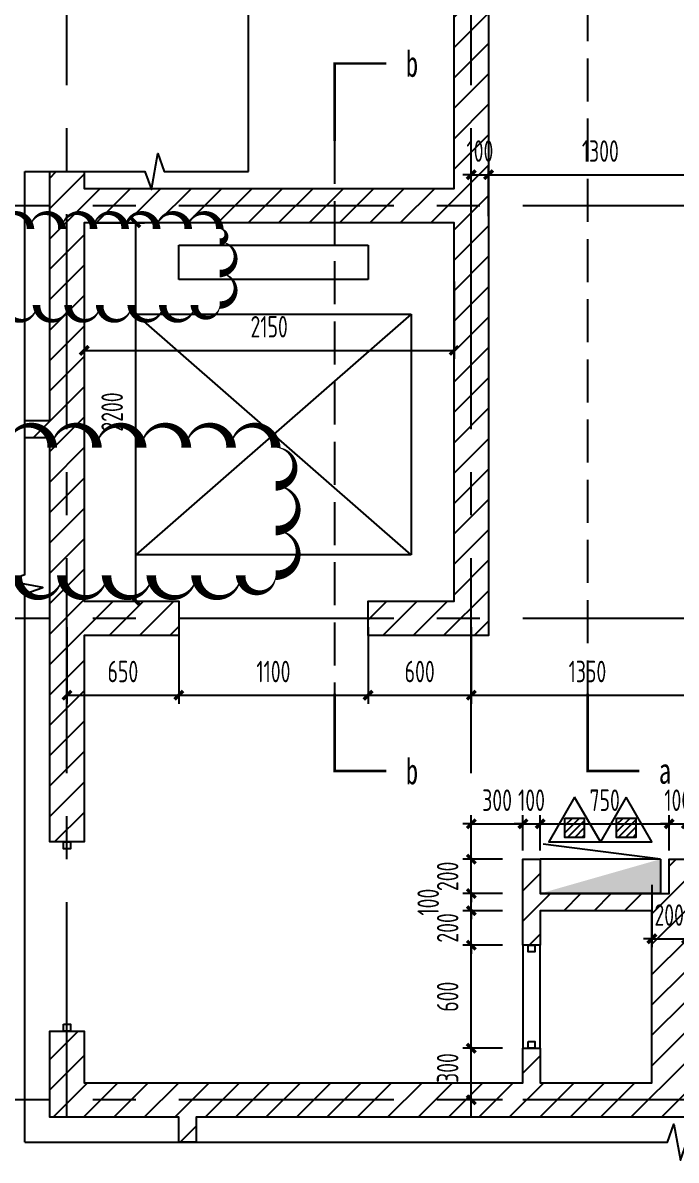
# Model space of a CAD drawing. Extents: x -678900 to 2378000, y 0 to 1840591.
# Drawn here: x -160934 to -157136, y 677357 to 683971 of the extents above; entities that cross this region are included whole.
import ezdxf
from ezdxf.enums import TextEntityAlignment as Align

# ---------------------------------------------------------------- set-up
doc = ezdxf.new("R2010")
doc.units = 0
doc.header["$LTSCALE"] = 1000
doc.header["$MEASUREMENT"] = 0
doc.header["$PDMODE"] = 1
doc.linetypes.add('CENTER', pattern=[2, 1.25, -0.25, 0.25, -0.25])
doc.linetypes.add('DASH', pattern=[0.35, 0.25, -0.1])
doc.layers.get('0').update_dxf_attribs({"linetype": 'CONTINUOUS'})
doc.layers.get('DEFPOINTS').update_dxf_attribs({"color": 8, "linetype": 'CONTINUOUS'})
for name, color, linetype in [('AD-AXIS-AXIS', 1, 'CENTER'), ('AD-DIMS-INSD', 73, 'CONTINUOUS'), ('AD-INDX', 43, 'CONTINUOUS'), ('AE-EQPM', 70, 'CONTINUOUS'), ('AE-FLOR', 151, 'CONTINUOUS'), ('AE-WALL', 255, 'CONTINUOUS'), ('AE-WALL-HACH', 15, 'CONTINUOUS'), ('C-XREF-INT', 7, 'CONTINUOUS'), ('PX-T6-01-BZC-LG$0$P-Exsh', 31, 'CONTINUOUS'), ('PX-T6-01-BZC-LG$0$P-Hydt-Boxx', 221, 'CONTINUOUS'), ('verify', 50, 'CONTINUOUS')]:
    doc.layers.add(name, color=color, linetype=linetype)
doc.layers.add('DEFPOINTS-1', color=251, linetype='CONTINUOUS', plot=False)
doc.layers.add('PX-T6-01-BZC-LG$0$P-Exsh-FHBX', color=31, linetype='CONTINUOUS', lineweight=18)
doc.styles.add('TH-STYLE1', font='', dxfattribs={"width": 0.7})
doc.styles.add('TH-STYLE3', font='TSSDENG', dxfattribs={"width": 0.7, "bigfont": 'TSSDCHN'})
doc.styles.get('TH-STYLE1').set_extended_font_data('SimSun')
doc.dimstyles.new('TH-DIM50', dxfattribs={"dimscale": 50, "dimtxt": 2.5, "dimasz": 1, "dimexe": 1, "dimexo": 1, "dimgap": 1.5, "dimtad": 1, "dimdec": 0, "dimdsep": 46, "dimtxsty": 'TH-STYLE3', "dimblk1": 'ARCHTICK', "dimblk2": 'ARCHTICK', "dimsah": 1, "dimcen": -1, "dimclrd": 256, "dimclre": 256, "dimclrt": 256, "dimazin": 0, "dimtfac": 1, "dimtdec": 0, "dimtix": 1, "dimtmove": 2, "dimatfit": 0, "dimldrblk": 'ARCHTICK', "dimfxl": 0, "dimtolj": 1, "dimtzin": 0, "dimlwd": -1, "dimlwe": -1, "dimarcsym": 0})

# ---------------------------------------------------------------- blocks, each defined once
blk = doc.blocks.new('DXMX_Viewblock_5354191009133915618246')
at = {"layer": 'AE-WALL-HACH'}
h = blk.add_hatch(dxfattribs=at)
h.set_pattern_fill('普通砖', color=26, scale=50, style=0)
h.set_pattern_definition([(45, (0, 89.76), (-88.3884, 88.3884), [])])
h.paths.add_polyline_path([(6250, 8850), (6105.4, 8850), (6105.4, 8950), (6250, 8950), (6250, 10398.9), (6450, 10398.9), (6450, 10300), (8600, 10300), (8600, 14500), (7500, 14500), (7500, 15800), (7428, 15800), (7428, 16000), (7500, 16000), (7500, 17350), (8300, 17350), (8300, 16950), (7700, 16950), (7700, 14700), (8800, 14700), (8800, 7700), (8100, 7700), (8100, 7900), (8600, 7900), (8600, 10100), (6450, 10100), (6450, 7900), (7000, 7900), (7000, 7700), (6450, 7700), (6450, 6500), (6250, 6500)], flags=0)
h.paths.add_polyline_path([(11400, 14600), (11350, 14600), (11350, 14700), (12500, 14700), (12500, 16950), (11900, 16950), (11900, 17350), (12700, 17350), (12700, 16000), (12794.8, 16000), (12794.8, 15800), (12700, 15800), (12700, 14500), (11600, 14500), (11600, 11250), (11400, 11250)], flags=0)
h.paths.add_polyline_path([(8200, 17150), (8200, 17250), (7700, 17250), (7700, 17150)], flags=0)
h.paths.add_polyline_path([(12500, 17150), (12500, 17250), (12000, 17250), (12000, 17150)], flags=0)
h.paths.add_polyline_path([(10100, 14700), (10300, 14700), (10300, 14600), (10100, 14600)], flags=0)
h.paths.add_polyline_path([(13200, 7700), (13200, 7900), (13750, 7900), (13750, 10100), (11600, 10100), (11600, 7900), (12100, 7900), (12100, 7700), (11600, 7700), (11600, 7600), (11400, 7600), (11400, 9760), (11350, 9760), (11350, 9860), (11400, 9860), (11400, 10350), (11600, 10350), (11600, 10300), (13750, 10300), (13750, 10453.4), (13950, 10453.4), (13950, 8950), (14064.5, 8950), (14064.5, 8850), (13950, 8850), (13950, 6500), (13750, 6500), (13750, 7700)], flags=0)
h.paths.add_polyline_path([(10200, 9860), (10300, 9860), (10300, 9760), (10200, 9760)], flags=0)
h.paths.add_polyline_path([(7000, 4900), (6250, 4900), (6250, 5400), (6450, 5400), (6450, 5100), (9000, 5100), (9000, 5300), (9100, 5300), (9100, 5100), (9750, 5100), (9750, 6100), (9100, 6100), (9100, 5900), (9000, 5900), (9000, 6400), (9100, 6400), (9100, 6200), (9850, 6200), (9850, 6400), (10025, 6400), (10025, 6300), (9950, 6300), (9950, 5100), (10700, 5100), (10700, 6300), (10625, 6300), (10625, 6400), (11400, 6400), (11400, 6550), (11600, 6550), (11600, 6400), (12000, 6400), (12000, 5800), (11900, 5800), (11900, 6300), (10900, 6300), (10900, 5100), (11900, 5100), (11900, 5200), (12000, 5200), (12000, 5100), (13750, 5100), (13750, 5400), (13950, 5400), (13950, 4900), (13200, 4900), (13200, 4753.9), (13100, 4753.9), (13100, 4900), (10200, 4900), (10200, 4753.9), (10000, 4753.9), (10000, 4900), (7100, 4900), (7100, 4753.9), (7000, 4753.9)], flags=0)
at = {"layer": 'AE-WALL', "ltscale": 0.3, "flags": 128}
for points in [[(8800, 14700), (8800, 7700), (8100, 7700), (8100, 7900), (8600, 7900), (8600, 10100), (6450, 10100), (6450, 7900), (7000, 7900), (7000, 7700), (6450, 7700), (6450, 6500), (6250, 6500), (6250, 8850), (6250, 8850), (6105.4, 8850), (6105.4, 8950), (6250, 8950), (6250, 10398.9), (6450, 10398.9), (6450, 10300), (8600, 10300), (8600, 14500)], [(10000, 4900), (7100, 4900), (7100, 4753.9), (7000, 4753.9), (7000, 4900), (7000, 4900), (6250, 4900), (6250, 5400), (6450, 5400), (6450, 5100), (9000, 5100), (9000, 5300), (9100, 5300), (9100, 5100), (9750, 5100), (9750, 6100), (9100, 6100), (9100, 5900), (9000, 5900), (9000, 6400), (9100, 6400), (9100, 6200), (9850, 6200), (9850, 6400), (10025, 6400)]]:
    blk.add_lwpolyline(points, dxfattribs=at)
at = {"layer": 'DEFPOINTS-1', "ltscale": 0.3, "flags": 128}
for points in [[(6330, 6500), (6370, 6500), (6370, 6460), (6330, 6460), (6330, 6500)], [(9030, 5900), (9070, 5900), (9070, 5860), (9030, 5860), (9030, 5900)], [(6330, 5440), (6370, 5440), (6370, 5400), (6330, 5400), (6330, 5440)], [(9030, 5340), (9070, 5340), (9070, 5300), (9030, 5300), (9030, 5340)]]:
    blk.add_lwpolyline(points, dxfattribs=at)
blk = doc.blocks.new('轴网-1F')
at = {"layer": 'AD-AXIS-AXIS'}
for p, q in [((0, -5300, 0), (0, 7578.9, 0)), ((2350, -5300, 0), (2350, 7578.9, 0)), ((7900, 0), (-483.8, 0)), ((7900, -2400), (-483.8, -2400)), ((7900, -5200), (-483.8, -5200))]:
    blk.add_line(p, q, dxfattribs=at)
blk = doc.blocks.new('_A-section-1')
at = {"const_width": 0.1}
blk.add_lwpolyline([(2, 0), (0, 0), (0, 3)], dxfattribs=at)
at = {"style": 'TH-STYLE1', "width": 0.7}
blk.add_attdef('A', text='', height=1, dxfattribs=at).set_placement((3, 0), align=Align.MIDDLE)
blk = doc.blocks.new('PX-T6-01-BZC-LG$0$MHQ')
at = {"layer": 'PX-T6-01-BZC-LG$0$P-Exsh', "ltscale": 0.7}
h = blk.add_hatch(dxfattribs=at)
h.set_pattern_fill('ANSI31', color=256, scale=25, style=0)
h.set_pattern_definition([(45, (-160019.23, -42228.324), (-28.0633, 28.0633), [])])
h.paths.add_polyline_path([(-75, 185.2), (75, 185.2), (75, 35.2), (-75, 35.2)])
for points in [[(0, 346.4), (-200, 0), (200, 0)], [(0, 346.4), (-200, 0), (200, 0)], [(0, 346.4), (-200, 0), (200, 0)], [(-75, 185.2), (75, 185.2), (75, 35.2), (-75, 35.2)]]:
    blk.add_lwpolyline(points, close=True, dxfattribs=at)
blk = doc.blocks.new('*U39')
at = {"layer": 'PX-T6-01-BZC-LG$0$P-Hydt-Boxx', "ltscale": 0.7}
for p, q in [((350, 200), (-332.9, 287.3)), ((350, 200), (-350, 200)), ((-350, 200), (-350, 0)), ((350, 200), (350, 0)), ((350, 0), (-350, 0))]:
    blk.add_line(p, q, dxfattribs=at)
blk.add_solid([(350, 200), (350, 0), (-350, 0)], dxfattribs=at)
at = {"layer": 'PX-T6-01-BZC-LG$0$P-Exsh-FHBX', "ltscale": 0.7, "xscale": 0.75, "yscale": 0.75, "zscale": 0.75}
for p in [(-150, 300), (150, 300)]:
    blk.add_blockref('PX-T6-01-BZC-LG$0$MHQ', p, dxfattribs=at)
blk = doc.blocks.new('DT')
at = {"layer": 'AE-EQPM'}
for p, q in [((357854, 341547.2), (357854, 341747.2)), ((357854, 341747.2), (358954, 341747.2)), ((358954, 341747.2), (358954, 341547.2)), ((358954, 341547.2), (357854, 341547.2)), ((357604, 339947.2), (357604, 341347.2)), ((357604, 341347.2), (359204, 341347.2)), ((359204, 341347.2), (357604, 339947.2)), ((359204, 339947.2), (357604, 341347.2)), ((359204, 341347.2), (359204, 339947.2)), ((359204, 339947.2), (357604, 339947.2))]:
    blk.add_line(p, q, dxfattribs=at)
blk = doc.blocks.new('核心筒二维-1F')
blk.add_blockref('DT', (-357354, -341777.2))
at = {"layer": 'PX-T6-01-BZC-LG$0$P-Hydt-Boxx', "ltscale": 0.7}
blk.add_blockref('*U39', (2950, -3800), dxfattribs=at)
blk = doc.blocks.new('_ArchTick')
at = {"color": 0, "linetype": 'ByBlock', "const_width": 0.4}
blk.add_lwpolyline([(-0.5, -0.5), (0.5, 0.5)], dxfattribs=at)
blk = doc.blocks.new('*D95')
at = {"layer": 'AD-DIMS-INSD'}
for p, q in [((-160576.9, 682467.7), (-160576.9, 682016.1)), ((-158426.9, 682467.7), (-158426.9, 682016.1)), ((-160576.9, 682066.1), (-158426.9, 682066.1))]:
    blk.add_line(p, q, dxfattribs=at)
at = {"layer": 'DEFPOINTS', "color": 0}
for p in [(-160576.9, 682517.7), (-158426.9, 682517.7), (-158426.9, 682066.1)]:
    blk.add_point(p, dxfattribs=at)
at = {"layer": 'AD-DIMS-INSD', "xscale": 50, "yscale": 50, "zscale": 50, "rotation": 180}
blk.add_blockref('_ArchTick', (-160576.9, 682066.1), dxfattribs=at)
at = {"layer": 'AD-DIMS-INSD', "xscale": 50, "yscale": 50, "zscale": 50}
blk.add_blockref('_ArchTick', (-158426.9, 682066.1), dxfattribs=at)
at = {"layer": 'AD-DIMS-INSD', "insert": (-159501.9, 682203.6), "char_height": 125, "attachment_point": 5, "style": 'TH-STYLE3'}
blk.add_mtext('\\A1;2150', dxfattribs=at)
blk = doc.blocks.new('*D96')
at = {"layer": 'AD-DIMS-INSD'}
for p, q in [((-160526.9, 682807.7), (-160226.9, 682807.7)), ((-160276.9, 680607.7), (-160276.9, 682807.7)), ((-160526.9, 680607.7), (-160226.9, 680607.7))]:
    blk.add_line(p, q, dxfattribs=at)
at = {"layer": 'DEFPOINTS', "color": 0}
for p in [(-160576.9, 682807.7), (-160276.9, 682807.7), (-160576.9, 680607.7)]:
    blk.add_point(p, dxfattribs=at)
at = {"layer": 'AD-DIMS-INSD', "xscale": 50, "yscale": 50, "zscale": 50}
for p, rotation in [((-160276.9, 682807.7), 90), ((-160276.9, 680607.7), 270)]:
    blk.add_blockref('_ArchTick', p, dxfattribs=dict(at, rotation=rotation))
at = {"layer": 'AD-DIMS-INSD', "insert": (-160414.4, 681707.7), "char_height": 125, "attachment_point": 5, "rotation": 90, "style": 'TH-STYLE3'}
blk.add_mtext('\\A1;2200', dxfattribs=at)
blk = doc.blocks.new('*D103')
at = {"layer": 'AD-DIMS-INSD'}
for p, q in [((-158326.9, 680457.4), (-158326.9, 680011.2)), ((-156976.9, 680457.4), (-156976.9, 680011.2)), ((-158326.9, 680061.2), (-156976.9, 680061.2))]:
    blk.add_line(p, q, dxfattribs=at)
at = {"layer": 'DEFPOINTS', "color": 0}
for p in [(-158326.9, 680507.4), (-156976.9, 680507.4), (-156976.9, 680061.2)]:
    blk.add_point(p, dxfattribs=at)
at = {"layer": 'AD-DIMS-INSD', "xscale": 50, "yscale": 50, "zscale": 50, "rotation": 180}
blk.add_blockref('_ArchTick', (-158326.9, 680061.2), dxfattribs=at)
at = {"layer": 'AD-DIMS-INSD', "xscale": 50, "yscale": 50, "zscale": 50}
blk.add_blockref('_ArchTick', (-156976.9, 680061.2), dxfattribs=at)
at = {"layer": 'AD-DIMS-INSD', "insert": (-157651.9, 680198.7), "char_height": 125, "attachment_point": 5, "style": 'TH-STYLE3'}
blk.add_mtext('\\A1;1350', dxfattribs=at)
blk = doc.blocks.new('*D104')
at = {"layer": 'AD-DIMS-INSD'}
for p, q in [((-158926.9, 680457.4), (-158926.9, 680011.2)), ((-158326.9, 680457.4), (-158326.9, 680011.2)), ((-158926.9, 680061.2), (-158326.9, 680061.2))]:
    blk.add_line(p, q, dxfattribs=at)
at = {"layer": 'DEFPOINTS', "color": 0}
for p in [(-158926.9, 680507.4), (-158326.9, 680507.4), (-158326.9, 680061.2)]:
    blk.add_point(p, dxfattribs=at)
at = {"layer": 'AD-DIMS-INSD', "xscale": 50, "yscale": 50, "zscale": 50, "rotation": 180}
blk.add_blockref('_ArchTick', (-158926.9, 680061.2), dxfattribs=at)
at = {"layer": 'AD-DIMS-INSD', "xscale": 50, "yscale": 50, "zscale": 50}
blk.add_blockref('_ArchTick', (-158326.9, 680061.2), dxfattribs=at)
at = {"layer": 'AD-DIMS-INSD', "insert": (-158626.9, 680198.7), "char_height": 125, "attachment_point": 5, "style": 'TH-STYLE3'}
blk.add_mtext('\\A1;600', dxfattribs=at)
blk = doc.blocks.new('*D105')
at = {"layer": 'AD-DIMS-INSD'}
for p, q in [((-160026.9, 680457.4), (-160026.9, 680011.2)), ((-158926.9, 680457.4), (-158926.9, 680011.2)), ((-160026.9, 680061.2), (-158926.9, 680061.2))]:
    blk.add_line(p, q, dxfattribs=at)
at = {"layer": 'DEFPOINTS', "color": 0}
for p in [(-160026.9, 680507.4), (-158926.9, 680507.4), (-158926.9, 680061.2)]:
    blk.add_point(p, dxfattribs=at)
at = {"layer": 'AD-DIMS-INSD', "xscale": 50, "yscale": 50, "zscale": 50, "rotation": 180}
blk.add_blockref('_ArchTick', (-160026.9, 680061.2), dxfattribs=at)
at = {"layer": 'AD-DIMS-INSD', "xscale": 50, "yscale": 50, "zscale": 50}
blk.add_blockref('_ArchTick', (-158926.9, 680061.2), dxfattribs=at)
at = {"layer": 'AD-DIMS-INSD', "insert": (-159476.9, 680198.7), "char_height": 125, "attachment_point": 5, "style": 'TH-STYLE3'}
blk.add_mtext('\\A1;1100', dxfattribs=at)
blk = doc.blocks.new('*D106')
at = {"layer": 'AD-DIMS-INSD'}
for p, q in [((-160676.9, 680457.4), (-160676.9, 680011.2)), ((-160026.9, 680457.4), (-160026.9, 680011.2)), ((-160676.9, 680061.2), (-160026.9, 680061.2))]:
    blk.add_line(p, q, dxfattribs=at)
at = {"layer": 'DEFPOINTS', "color": 0}
for p in [(-160676.9, 680507.4), (-160026.9, 680507.4), (-160026.9, 680061.2)]:
    blk.add_point(p, dxfattribs=at)
at = {"layer": 'AD-DIMS-INSD', "xscale": 50, "yscale": 50, "zscale": 50, "rotation": 180}
blk.add_blockref('_ArchTick', (-160676.9, 680061.2), dxfattribs=at)
at = {"layer": 'AD-DIMS-INSD', "xscale": 50, "yscale": 50, "zscale": 50}
blk.add_blockref('_ArchTick', (-160026.9, 680061.2), dxfattribs=at)
at = {"layer": 'AD-DIMS-INSD', "insert": (-160351.9, 680198.7), "char_height": 125, "attachment_point": 5, "style": 'TH-STYLE3'}
blk.add_mtext('\\A1;650', dxfattribs=at)
blk = doc.blocks.new('*D113')
at = {"layer": 'AD-DIMS-INSD'}
for p, q in [((-157176.9, 679157.7), (-157176.9, 679362.9)), ((-157076.9, 679157.7), (-157076.9, 679362.9)), ((-157176.9, 679312.9), (-157226.9, 679312.9)), ((-157176.9, 679312.9), (-157076.9, 679312.9)), ((-157076.9, 679312.9), (-157026.9, 679312.9))]:
    blk.add_line(p, q, dxfattribs=at)
at = {"layer": 'DEFPOINTS', "color": 0}
for p in [(-157076.9, 679312.9), (-157176.9, 679107.7), (-157076.9, 679107.7)]:
    blk.add_point(p, dxfattribs=at)
at = {"layer": 'AD-DIMS-INSD', "xscale": 50, "yscale": 50, "zscale": 50}
blk.add_blockref('_ArchTick', (-157176.9, 679312.9), dxfattribs=at)
at = {"layer": 'AD-DIMS-INSD', "xscale": 50, "yscale": 50, "zscale": 50, "rotation": 180}
blk.add_blockref('_ArchTick', (-157076.9, 679312.9), dxfattribs=at)
at = {"layer": 'AD-DIMS-INSD', "insert": (-157126.9, 679450.4), "char_height": 125, "attachment_point": 5, "style": 'TH-STYLE3'}
blk.add_mtext('\\A1;100', dxfattribs=at)
blk = doc.blocks.new('*D114')
at = {"layer": 'AD-DIMS-INSD'}
for p, q in [((-158326.9, 679157.7), (-158326.9, 679362.9)), ((-158026.9, 679157.7), (-158026.9, 679362.9)), ((-158326.9, 679312.9), (-158376.9, 679312.9)), ((-158326.9, 679312.9), (-158026.9, 679312.9)), ((-158026.9, 679312.9), (-157976.9, 679312.9))]:
    blk.add_line(p, q, dxfattribs=at)
at = {"layer": 'DEFPOINTS', "color": 0}
for p in [(-158026.9, 679312.9), (-158326.9, 679107.7), (-158026.9, 679107.7)]:
    blk.add_point(p, dxfattribs=at)
at = {"layer": 'AD-DIMS-INSD', "xscale": 50, "yscale": 50, "zscale": 50}
blk.add_blockref('_ArchTick', (-158326.9, 679312.9), dxfattribs=at)
at = {"layer": 'AD-DIMS-INSD', "xscale": 50, "yscale": 50, "zscale": 50, "rotation": 180}
blk.add_blockref('_ArchTick', (-158026.9, 679312.9), dxfattribs=at)
at = {"layer": 'AD-DIMS-INSD', "insert": (-158176.9, 679450.4), "char_height": 125, "attachment_point": 5, "style": 'TH-STYLE3'}
blk.add_mtext('\\A1;300', dxfattribs=at)
blk = doc.blocks.new('*D119')
at = {"layer": 'AD-DIMS-INSD'}
for p, q in [((-158326.9, 679107.7), (-158326.9, 679157.7)), ((-158144.8, 679107.7), (-158376.9, 679107.7)), ((-158326.9, 678907.7), (-158326.9, 679107.7)), ((-158144.8, 678907.7), (-158376.9, 678907.7)), ((-158326.9, 678907.7), (-158326.9, 678857.7))]:
    blk.add_line(p, q, dxfattribs=at)
at = {"layer": 'DEFPOINTS', "color": 0}
for p in [(-158326.9, 679107.7), (-158094.8, 679107.7), (-158094.8, 678907.7)]:
    blk.add_point(p, dxfattribs=at)
at = {"layer": 'AD-DIMS-INSD', "xscale": 50, "yscale": 50, "zscale": 50}
for p, rotation in [((-158326.9, 679107.7), 270), ((-158326.9, 678907.7), 90)]:
    blk.add_blockref('_ArchTick', p, dxfattribs=dict(at, rotation=rotation))
at = {"layer": 'AD-DIMS-INSD', "insert": (-158464.4, 679007.7), "char_height": 125, "attachment_point": 5, "rotation": 90, "style": 'TH-STYLE3'}
blk.add_mtext('\\A1;200', dxfattribs=at)
blk = doc.blocks.new('*D120')
at = {"layer": 'AD-DIMS-INSD'}
for p, q in [((-158326.9, 678907.7, 0), (-158326.9, 678957.7, 0)), ((-158144.8, 678907.7, 0), (-158376.9, 678907.7, 0)), ((-158326.9, 678807.7, 0), (-158326.9, 678907.7, 0)), ((-158144.8, 678807.7, 0), (-158376.9, 678807.7, 0)), ((-158326.9, 678807.7, 0), (-158326.9, 678757.7, 0))]:
    blk.add_line(p, q, dxfattribs=at)
at = {"layer": 'DEFPOINTS', "color": 0}
for p in [(-158326.9, 678907.7, 0), (-158094.8, 678907.7, 0), (-158094.8, 678807.7, 0)]:
    blk.add_point(p, dxfattribs=at)
at = {"layer": 'AD-DIMS-INSD', "xscale": 50, "yscale": 50, "zscale": 50}
for p, rotation in [((-158326.9, 678907.7, 0), 270), ((-158326.9, 678807.7, 0), 90)]:
    blk.add_blockref('_ArchTick', p, dxfattribs=dict(at, rotation=rotation))
at = {"layer": 'AD-DIMS-INSD', "insert": (-158577.5, 678857.7, 0), "char_height": 125, "attachment_point": 5, "rotation": 90, "style": 'TH-STYLE3'}
blk.add_mtext('\\A1;100', dxfattribs=at)
blk = doc.blocks.new('*D121')
at = {"layer": 'AD-DIMS-INSD'}
for p, q in [((-158326.9, 678807.7), (-158326.9, 678857.7)), ((-158144.8, 678807.7), (-158376.9, 678807.7)), ((-158326.9, 678607.7), (-158326.9, 678807.7)), ((-158144.8, 678607.7), (-158376.9, 678607.7)), ((-158326.9, 678607.7), (-158326.9, 678557.7))]:
    blk.add_line(p, q, dxfattribs=at)
at = {"layer": 'DEFPOINTS', "color": 0}
for p in [(-158326.9, 678807.7), (-158094.8, 678807.7), (-158094.8, 678607.7)]:
    blk.add_point(p, dxfattribs=at)
at = {"layer": 'AD-DIMS-INSD', "xscale": 50, "yscale": 50, "zscale": 50}
for p, rotation in [((-158326.9, 678807.7), 270), ((-158326.9, 678607.7), 90)]:
    blk.add_blockref('_ArchTick', p, dxfattribs=dict(at, rotation=rotation))
at = {"layer": 'AD-DIMS-INSD', "insert": (-158464.4, 678707.7), "char_height": 125, "attachment_point": 5, "rotation": 90, "style": 'TH-STYLE3'}
blk.add_mtext('\\A1;200', dxfattribs=at)
blk = doc.blocks.new('*D122')
at = {"layer": 'AD-DIMS-INSD'}
for p, q in [((-158144.8, 678607.7), (-158376.9, 678607.7)), ((-158326.9, 678007.7), (-158326.9, 678607.7)), ((-158144.8, 678007.7), (-158376.9, 678007.7))]:
    blk.add_line(p, q, dxfattribs=at)
at = {"layer": 'DEFPOINTS', "color": 0}
for p in [(-158326.9, 678607.7), (-158094.8, 678607.7), (-158094.8, 678007.7)]:
    blk.add_point(p, dxfattribs=at)
at = {"layer": 'AD-DIMS-INSD', "xscale": 50, "yscale": 50, "zscale": 50}
for p, rotation in [((-158326.9, 678607.7), 90), ((-158326.9, 678007.7), 270)]:
    blk.add_blockref('_ArchTick', p, dxfattribs=dict(at, rotation=rotation))
at = {"layer": 'AD-DIMS-INSD', "insert": (-158464.4, 678307.7), "char_height": 125, "attachment_point": 5, "rotation": 90, "style": 'TH-STYLE3'}
blk.add_mtext('\\A1;600', dxfattribs=at)
blk = doc.blocks.new('*D123')
at = {"layer": 'AD-DIMS-INSD'}
for p, q in [((-158144.8, 678007.7), (-158376.9, 678007.7)), ((-158326.9, 677707.7), (-158326.9, 678007.7)), ((-158144.8, 677707.7), (-158376.9, 677707.7))]:
    blk.add_line(p, q, dxfattribs=at)
at = {"layer": 'DEFPOINTS', "color": 0}
for p in [(-158326.9, 678007.7), (-158094.8, 678007.7), (-158094.8, 677707.7)]:
    blk.add_point(p, dxfattribs=at)
at = {"layer": 'AD-DIMS-INSD', "xscale": 50, "yscale": 50, "zscale": 50}
for p, rotation in [((-158326.9, 678007.7), 90), ((-158326.9, 677707.7), 270)]:
    blk.add_blockref('_ArchTick', p, dxfattribs=dict(at, rotation=rotation))
at = {"layer": 'AD-DIMS-INSD', "insert": (-158464.4, 677892.8), "char_height": 125, "attachment_point": 5, "rotation": 90, "style": 'TH-STYLE3'}
blk.add_mtext('\\A1;300', dxfattribs=at)
blk = doc.blocks.new('*D130')
at = {"layer": 'AD-DIMS-INSD'}
for p, q in [((-158226.9, 682846.7), (-158226.9, 683137.7)), ((-156926.9, 682846.7), (-156926.9, 683137.7)), ((-158226.9, 683087.7), (-156926.9, 683087.7))]:
    blk.add_line(p, q, dxfattribs=at)
at = {"layer": 'DEFPOINTS', "color": 0}
for p in [(-156926.9, 683087.7), (-158226.9, 682796.7), (-156926.9, 682796.7)]:
    blk.add_point(p, dxfattribs=at)
at = {"layer": 'AD-DIMS-INSD', "xscale": 50, "yscale": 50, "zscale": 50, "rotation": 180}
blk.add_blockref('_ArchTick', (-158226.9, 683087.7), dxfattribs=at)
at = {"layer": 'AD-DIMS-INSD', "xscale": 50, "yscale": 50, "zscale": 50}
blk.add_blockref('_ArchTick', (-156926.9, 683087.7), dxfattribs=at)
at = {"layer": 'AD-DIMS-INSD', "insert": (-157576.9, 683225.2), "char_height": 125, "attachment_point": 5, "style": 'TH-STYLE3'}
blk.add_mtext('\\A1;1300', dxfattribs=at)
blk = doc.blocks.new('*D131')
at = {"layer": 'AD-DIMS-INSD'}
for p, q in [((-158326.9, 682846.7), (-158326.9, 683137.7)), ((-158226.9, 682846.7), (-158226.9, 683137.7)), ((-158326.9, 683087.7), (-158376.9, 683087.7)), ((-158326.9, 683087.7), (-158226.9, 683087.7)), ((-158226.9, 683087.7), (-158176.9, 683087.7))]:
    blk.add_line(p, q, dxfattribs=at)
at = {"layer": 'DEFPOINTS', "color": 0}
for p in [(-158226.9, 683087.7), (-158326.9, 682796.7), (-158226.9, 682796.7)]:
    blk.add_point(p, dxfattribs=at)
at = {"layer": 'AD-DIMS-INSD', "xscale": 50, "yscale": 50, "zscale": 50}
blk.add_blockref('_ArchTick', (-158326.9, 683087.7), dxfattribs=at)
at = {"layer": 'AD-DIMS-INSD', "xscale": 50, "yscale": 50, "zscale": 50, "rotation": 180}
blk.add_blockref('_ArchTick', (-158226.9, 683087.7), dxfattribs=at)
at = {"layer": 'AD-DIMS-INSD', "insert": (-158276.9, 683225.2), "char_height": 125, "attachment_point": 5, "style": 'TH-STYLE3'}
blk.add_mtext('\\A1;100', dxfattribs=at)
blk = doc.blocks.new('*D204')
at = {"layer": 'AD-DIMS-INSD'}
for p, q in [((-158026.9, 679157.7), (-158026.9, 679362.9)), ((-157926.9, 679157.7), (-157926.9, 679362.9)), ((-158026.9, 679312.9), (-158076.9, 679312.9)), ((-158026.9, 679312.9), (-157926.9, 679312.9)), ((-157926.9, 679312.9), (-157876.9, 679312.9))]:
    blk.add_line(p, q, dxfattribs=at)
at = {"layer": 'DEFPOINTS', "color": 0}
for p in [(-157926.9, 679312.9), (-158026.9, 679107.7), (-157926.9, 679107.7)]:
    blk.add_point(p, dxfattribs=at)
at = {"layer": 'AD-DIMS-INSD', "xscale": 50, "yscale": 50, "zscale": 50}
blk.add_blockref('_ArchTick', (-158026.9, 679312.9), dxfattribs=at)
at = {"layer": 'AD-DIMS-INSD', "xscale": 50, "yscale": 50, "zscale": 50, "rotation": 180}
blk.add_blockref('_ArchTick', (-157926.9, 679312.9), dxfattribs=at)
at = {"layer": 'AD-DIMS-INSD', "insert": (-157976.9, 679450.4), "char_height": 125, "attachment_point": 5, "style": 'TH-STYLE3'}
blk.add_mtext('\\A1;100', dxfattribs=at)
blk = doc.blocks.new('*D205')
at = {"layer": 'AD-DIMS-INSD'}
for p, q in [((-157926.9, 679157.7), (-157926.9, 679362.9)), ((-157176.9, 679157.7), (-157176.9, 679362.9)), ((-157926.9, 679312.9), (-157176.9, 679312.9))]:
    blk.add_line(p, q, dxfattribs=at)
at = {"layer": 'DEFPOINTS', "color": 0}
for p in [(-157176.9, 679312.9), (-157926.9, 679107.7), (-157176.9, 679107.7)]:
    blk.add_point(p, dxfattribs=at)
at = {"layer": 'AD-DIMS-INSD', "xscale": 50, "yscale": 50, "zscale": 50, "rotation": 180}
blk.add_blockref('_ArchTick', (-157926.9, 679312.9), dxfattribs=at)
at = {"layer": 'AD-DIMS-INSD', "xscale": 50, "yscale": 50, "zscale": 50}
blk.add_blockref('_ArchTick', (-157176.9, 679312.9), dxfattribs=at)
at = {"layer": 'AD-DIMS-INSD', "insert": (-157551.9, 679450.4), "char_height": 125, "attachment_point": 5, "style": 'TH-STYLE3'}
blk.add_mtext('\\A1;750', dxfattribs=at)
blk = doc.blocks.new('*D207')
at = {"layer": 'AD-DIMS-INSD'}
for p, q in [((-157276.9, 678957.7), (-157276.9, 678594.8)), ((-157076.9, 678957.7), (-157076.9, 678594.8)), ((-157276.9, 678644.8), (-157326.9, 678644.8)), ((-157276.9, 678644.8), (-157076.9, 678644.8)), ((-157076.9, 678644.8), (-157026.9, 678644.8))]:
    blk.add_line(p, q, dxfattribs=at)
at = {"layer": 'DEFPOINTS', "color": 0}
for p in [(-157276.9, 679007.7), (-157076.9, 679007.7), (-157076.9, 678644.8)]:
    blk.add_point(p, dxfattribs=at)
at = {"layer": 'AD-DIMS-INSD', "xscale": 50, "yscale": 50, "zscale": 50}
blk.add_blockref('_ArchTick', (-157276.9, 678644.8), dxfattribs=at)
at = {"layer": 'AD-DIMS-INSD', "xscale": 50, "yscale": 50, "zscale": 50, "rotation": 180}
blk.add_blockref('_ArchTick', (-157076.9, 678644.8), dxfattribs=at)
at = {"layer": 'AD-DIMS-INSD', "insert": (-157176.9, 678782.3), "char_height": 125, "attachment_point": 5, "style": 'TH-STYLE3'}
blk.add_mtext('\\A1;200', dxfattribs=at)

msp = doc.modelspace()

# ---------------------------------------------------------------- block references
msp.add_blockref('DXMX_Viewblock_5354191009133915618246', (-167026.9, 672707.7))

# ---------------------------------------------------------------- next in the draw order: linework, layer by layer
at = {"layer": 'AD-INDX', "linetype": 'DASH'}
for points in [[(-157651.2, 691463.7), (-157651.2, 679920.2)], [(-159121.6, 683284.4), (-159121.6, 679920.2)]]:
    msp.add_lwpolyline(points, dxfattribs=at)
at = {"layer": 'AD-INDX'}
for points in [[(-159621.7, 683106.6), (-159621.7, 687533.3), (-159516.7, 687571.5), (-159726.7, 687608.5), (-159621.7, 687645.8), (-159621.7, 690057.7)], [(-160921.5, 683106.6), (-160224, 683106.6), (-160185.8, 683001.6), (-160148.8, 683211.6), (-160111.5, 683106.6), (-159621.7, 683106.6)], [(-160921.5, 677461.6), (-160921.5, 680649.9), (-160816.5, 680688.1), (-161026.5, 680725.1), (-160921.5, 680762.4), (-160921.5, 683106.6)], [(-160921.5, 677461.6), (-157187.3, 677461.6), (-157149.1, 677566.6), (-157112, 677356.6), (-157074.8, 677461.6), (-152962.4, 677461.6)]]:
    msp.add_lwpolyline(points, dxfattribs=at)
at = {"layer": 'AE-FLOR'}
for points in [[(-158026.9, 678607.7), (-158026.9, 678007.7)], [(-157926.9, 678007.7), (-157926.9, 678607.7)]]:
    msp.add_lwpolyline(points, dxfattribs=at)
at = {"layer": 'verify'}
for points in [[(-161037, 682329.9, 45, 1, 1), (-160853.6, 682329.9, 45, 1, 1), (-160670.1, 682329.9, 45, 1, 1), (-160486.7, 682329.9, 45, 1, 1), (-160303.3, 682329.9, 45, 1, 1), (-160119.9, 682329.9, 45, 1, 1), (-159936.5, 682329.9, 45, 1, 1), (-159789, 682329.9, 45, 1, 1), (-159789, 682513.3, 45, 1, 1), (-159789, 682696.7, 45, 1, 1), (-159789, 682773, 45, 1, 1), (-159972.4, 682773, 45, 1, 1), (-160155.8, 682773, 45, 1, 1), (-160339.2, 682773, 45, 1, 1), (-160522.6, 682773, 45, 1, 1), (-160706.1, 682773, 45, 1, 1), (-160889.5, 682773, 45, 1, 1), (-161072.9, 682773, 45, 1, 1)], [(-160966, 680758.6, 56.8, 1, 1), (-160706.3, 680758.6, 56.8, 1, 1), (-160446.5, 680758.6, 56.8, 1, 1), (-160186.8, 680758.6, 56.8, 1, 1), (-159927, 680758.6, 56.8, 1, 1), (-159667.3, 680758.6, 56.8, 1, 1), (-159463.7, 680758.6, 56.8, 1, 1), (-159463.7, 681018.4, 56.8, 1, 1), (-159463.7, 681278.1, 56.8, 1, 1), (-159463.7, 681501.2, 56.8, 1, 1), (-159723.4, 681501.2, 56.8, 1, 1), (-159983.2, 681501.2, 56.8, 1, 1), (-160242.9, 681501.2, 56.8, 1, 1), (-160502.7, 681501.2, 56.8, 1, 1), (-160762.4, 681501.2, 56.8, 1, 1), (-161022.2, 681501.2, 56.8, 1, 1)]]:
    msp.add_lwpolyline(points, format="xyseb", dxfattribs=at)

# ---------------------------------------------------------------- next in the draw order: block references
at = {"layer": 'AD-INDX'}
ref = msp.add_blockref('_A-section-1', (-159121.6, 683734.4), dxfattribs=dict(at, xscale=-150, yscale=150, zscale=150, rotation=180))
ref.add_attrib('A', 'b', dxfattribs={"layer": '0', "height": 150, "style": 'TH-STYLE1', "width": 0.7}).set_placement((-158671.6, 683734.4), align=Align.MIDDLE)
at = {"layer": 'AD-INDX', "xscale": 150, "yscale": 150, "zscale": 150}
for p, values in [((-159121.6, 679620.2), {'A': 'b'}), ((-157651.2, 679620.2), {'A': 'a'})]:
    msp.add_blockref('_A-section-1', p, dxfattribs=at).add_auto_attribs(values)
at = {"layer": 'C-XREF-INT'}
for name, p in [('轴网-1F', (-160676.9, 682907.7)), ('核心筒二维-1F', (-160526.9, 682707.7))]:
    msp.add_blockref(name, p, dxfattribs=at)

# ---------------------------------------------------------------- next in the draw order: dimensions: what is measured, and where the dimension line sits
at = {"layer": 'AD-DIMS-INSD'}
for p1, p2, distance, picture, middle in [((-158326.9, 682796.7), (-158226.9, 682796.7), 291, '*D131', (-158276.9, 683225.2)), ((-158226.9, 682796.7), (-156926.9, 682796.7), 291, '*D130', (-157576.9, 683225.2)), ((-160576.9, 680607.7), (-160576.9, 682807.7), -300, '*D96', (-160414.4, 681707.7)), ((-160576.9, 682517.7), (-158426.9, 682517.7), -451.6, '*D95', (-159501.9, 682203.6)), ((-160676.9, 680507.4), (-160026.9, 680507.4), -446.1, '*D106', (-160351.9, 680198.7)), ((-160026.9, 680507.4), (-158926.9, 680507.4), -446.1, '*D105', (-159476.9, 680198.7)), ((-158926.9, 680507.4), (-158326.9, 680507.4), -446.1, '*D104', (-158626.9, 680198.7)), ((-158326.9, 680507.4), (-156976.9, 680507.4), -446.1, '*D103', (-157651.9, 680198.7)), ((-158326.9, 679107.7), (-158026.9, 679107.7), 205.2, '*D114', (-158176.9, 679450.4)), ((-158026.9, 679107.7), (-157926.9, 679107.7), 205.2, '*D204', (-157976.9, 679450.4)), ((-157926.9, 679107.7), (-157176.9, 679107.7), 205.2, '*D205', (-157551.9, 679450.4)), ((-157176.9, 679107.7), (-157076.9, 679107.7), 205.2, '*D113', (-157126.9, 679450.4)), ((-158094.8, 678907.7, 0), (-158094.8, 679107.7, 0), 232, '*D119', (-158464.4, 679007.7, 0)), ((-157276.9, 679007.7), (-157076.9, 679007.7), -362.9, '*D207', (-157176.9, 678782.3)), ((-158094.8, 678607.7, 0), (-158094.8, 678807.7, 0), 232, '*D121', (-158464.4, 678707.7, 0)), ((-158094.8, 678007.7, 0), (-158094.8, 678607.7, 0), 232, '*D122', (-158464.4, 678307.7, 0))]:
    dim = msp.add_aligned_dim(p1=p1, p2=p2, distance=distance, dimstyle='TH-DIM50', dxfattribs=at)
    dim.commit()
    dim.dimension.update_dxf_attribs({"geometry": picture, "text_midpoint": middle})
for base, p1, p2, picture, middle in [((-158326.9, 678907.7, 0), (-158094.8, 678807.7, 0), (-158094.8, 678907.7, 0), '*D120', (-158577.5, 678857.7, 0)), ((-158326.9, 678007.7, 0), (-158094.8, 677707.7, 0), (-158094.8, 678007.7, 0), '*D123', (-158464.4, 677892.8, 0))]:
    dim = msp.add_linear_dim(base=base, p1=p1, p2=p2, angle=90, dimstyle='TH-DIM50', dxfattribs=at)
    dim.commit()
    dim.dimension.update_dxf_attribs({"geometry": picture, "text_midpoint": middle, "dimtype": 161})

doc.saveas('drawing.dxf')
